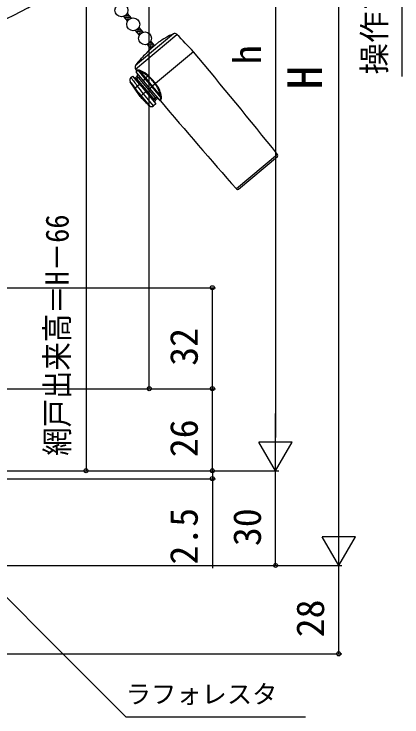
# Model space of a CAD drawing. Units: millimetres, scale not verified. Extents: x -525 to 525, y -783 to 778.
# Drawn here: x -141.8 to -19, y 19.3 to 242 of the extents above; entities that cross this region are included whole.
import ezdxf
from ezdxf.enums import TextEntityAlignment as Align

# ---------------------------------------------------------------- set-up
doc = ezdxf.new("R2010")
doc.units = ezdxf.units.MM
doc.header["$LTSCALE"] = 4
doc.layers.add('0-5_YKK_13', color=4, linetype='Continuous')
doc.layers.add('0-7_YKK_D', color=6, linetype='Continuous')
doc.styles.add('ＭＳ ゴシック', font='')
doc.styles.get('ＭＳ ゴシック').set_extended_font_data('MS Gothic')

msp = doc.modelspace()

# ---------------------------------------------------------------- linework, layer by layer
at = {"layer": '0-5_YKK_13'}
for p, q in [((-107.141, 241.275), (-105.865, 239.755)), ((-106.979, 241.082), (-104.865, 240.897)), ((-106.943, 241.039), (-106.914, 241.367)), ((-106.447, 241.673), (-105.443, 241.585)), ((-106.366, 240.351), (-106.231, 241.891)), ((-105.992, 242.239), (-104.716, 240.719)), ((-105.766, 239.92), (-105.603, 241.777)), ((-105.072, 240.561), (-105.026, 241.089)), ((-106.401, 240.394), (-105.426, 240.309)), ((-103.413, 236.832), (-102.137, 235.312)), ((-103.177, 236.551), (-101.064, 236.366)), ((-103.141, 236.508), (-103.101, 236.966)), ((-102.808, 237.156), (-101.641, 237.054)), ((-102.564, 235.82), (-102.411, 237.564)), ((-102.291, 237.748), (-102.218, 237.742)), ((-102.264, 237.796), (-100.988, 236.276)), ((-101.945, 235.603), (-101.802, 237.246)), ((-101.259, 236.164), (-101.224, 236.558)), ((-91.353, 235.774), (-103.316, 225.736)), ((-103.304, 224.574), (-90.211, 235.56)), ((-102.6, 235.863), (-101.777, 235.791)), ((-99.685, 232.389), (-98.501, 230.978)), ((-99.678, 232.381), (-99.677, 232.392)), ((-99.613, 232.415), (-97.6, 232.239)), ((-99.136, 231.736), (-97.756, 231.615)), ((-99.1, 231.693), (-99.006, 232.773)), ((-98.796, 232.981), (-98.177, 232.927)), ((-98.536, 233.353), (-97.357, 231.949)), ((-98.523, 231.005), (-98.338, 233.118)), ((-96.017, 233.074), (-97.932, 231.467)), ((-97.838, 231.546), (-97.761, 232.43)), ((-98.559, 231.048), (-98.434, 231.037)), ((-84.998, 230.055), (-96.964, 220.014)), ((-101.516, 227.96), (-101.56, 228.012)), ((-103.044, 224.219), (-103.304, 224.574)), ((-103.042, 223.4), (-102.988, 224.016)), ((-103.042, 223.4), (-100.843, 220.78)), ((-102.51, 224.094), (-100.343, 221.512)), ((-100.099, 221.77), (-101.721, 223.703)), ((-101.851, 215.914), (-104.986, 220.586)), ((-104.806, 221.919), (-104.267, 222.371)), ((-104.267, 222.371), (-102.069, 219.751)), ((-103.303, 221.222), (-102.92, 221.544)), ((-102.782, 222.312), (-103.242, 221.927)), ((-102.92, 221.544), (-103.242, 221.927)), ((-102.92, 221.544), (-102.461, 221.929)), ((-97.457, 215.032), (-102.92, 221.544)), ((-102.461, 221.929), (-102.782, 222.312)), ((-102.461, 221.929), (-102.078, 222.251)), ((-100.843, 220.78), (-100.343, 221.512)), ((-100.843, 220.78), (-98.864, 218.42)), ((-100.343, 221.512), (-98.21, 218.969)), ((-99.427, 222.334), (-100.099, 221.77)), ((-97.939, 219.196), (-100.099, 221.77)), ((-101.375, 218.924), (-100.089, 217.392)), ((-98.864, 218.42), (-98.21, 218.969)), ((-98.864, 218.42), (-95.65, 214.59)), ((-98.21, 218.969), (-97.939, 219.196)), ((-98.21, 218.969), (-95.303, 215.505)), ((-97.133, 219.873), (-97.939, 219.196)), ((-95.523, 216.317), (-97.939, 219.196)), ((-97.133, 219.873), (-96.964, 220.014)), ((-101.851, 215.914), (-101.586, 216.136)), ((-101.586, 216.136), (-101.586, 216.136)), ((-101.586, 216.136), (-98.909, 212.945)), ((-100.089, 217.392), (-100.83, 216.771)), ((-100.828, 216.767), (-100.83, 216.771)), ((-97.617, 212.94), (-100.828, 216.767)), ((-100.089, 217.392), (-96.875, 213.562)), ((-97.457, 215.032), (-97.84, 214.711)), ((-97.457, 215.032), (-97.135, 214.649)), ((-97.135, 214.649), (-96.675, 215.035)), ((-96.614, 215.739), (-96.997, 215.418)), ((-96.997, 215.418), (-96.675, 215.035)), ((-95.621, 214.588), (-95.65, 214.59)), ((-96.875, 213.562), (-97.617, 212.94)), ((-58.368, 197.558), (-71.408, 186.616)), ((-70.711, 186.563), (-58.437, 196.863))]:
    msp.add_line(p, q, dxfattribs=at)
for points in [[(-102.562, 224.269), (-102.913, 224.228), (-103.01, 224.221), (-103.044, 224.219), (-103.043, 224.22)], [(-102.987, 224.016), (-102.988, 224.016), (-102.956, 224.02), (-102.865, 224.032), (-102.714, 224.055), (-102.51, 224.094)], [(-102.51, 224.094), (-102.204, 223.976), (-101.721, 223.703)], [(-102.461, 221.929), (-96.997, 215.418), (-97.457, 215.032)], [(-103.822, 219.026), (-103.707, 218.876), (-103.341, 218.405)], [(-101.375, 218.924), (-102.069, 219.751), (-102.717, 219.208)], [(-100.089, 217.392), (-99.859, 217.585), (-101.145, 219.117), (-101.375, 218.924)], [(-95.523, 216.317), (-95.353, 215.81), (-95.303, 215.505)], [(-95.303, 215.505), (-95.426, 215.211), (-95.514, 214.959), (-95.574, 214.762), (-95.609, 214.635), (-95.622, 214.589), (-95.621, 214.593)], [(-95.418, 214.487), (-95.419, 214.483), (-95.409, 214.531), (-95.383, 214.653), (-95.337, 214.847), (-95.263, 215.107), (-95.151, 215.419)]]:
    msp.add_lwpolyline(points, dxfattribs=at)
for centre in [(-107.793, 243.219), (-104.065, 238.776), (-100.336, 234.333)]:
    msp.add_circle(centre, 2.05, dxfattribs=at)
for centre, radius, start, end in [((-78.715, 208.566), 30, 114.91336, 125.21981), ((-90.932, 234.867), 1, 43.86879, 114.91336), ((-450.675, -110.944), 500, 43, 43.86879), ((-78.715, 208.566), 29.896, 130, 138.65727), ((-1468.858, -931.141), 1806.5, 38.66742, 40), ((-78.715, 208.566), 30, 139.59407, 145.08664), ((-102.831, 229.638), 2.132, 308.08066, 321.59628), ((-102.496, 225.164), 1, 145.08664, 216.13121), ((-103.287, 224.042), 0.3, 355.0979, 36.08699), ((-103.103, 222.695), 0.5, 310, 40), ((-102.575, 222.382), 1.887, 60.43392, 89.59767), ((-102.827, 224.095), 0.317, 359.82581, 33.2347), ((-102.029, 223.946), 0.392, 321.81457, 11.4072), ((-105.211, 215.252), 9.144, 50.76461, 67.56232), ((-105.868, 214.758), 10.182, 49.77589, 65.49037), ((-104.169, 221.153), 0.993, 129.78669, 211.37531), ((-72.571, 243.535), 39.715, 215.2981, 218.10674), ((-37.595, 271.511), 83.525, 216.43261, 218.76977), ((-103.563, 222.31), 0.5, 220, 310), ((-99.231, 220.706), 1.373, 129.16916, 144.06203), ((-100.028, 222.884), 0.815, 317.55365, 334.48996), ((-108.373, 211.7), 13.896, 36.0829, 49.92597), ((-109.11, 211.118), 15.056, 36.21989, 49.30203), ((-102.107, 218.09), 1.274, 118.62238, 165.68459), ((-295.78, 67.753), 244.395, 37.38327, 38.05567), ((-318.596, 50.077), 274.243, 37.43298, 38.07696), ((-92.476, 213.654), 7.784, 125.21078, 126.83674), ((-106.971, 211.618), 12.842, 40, 40.06834), ((-103.535, 214.83), 8.149, 10.51023, 38.22402), ((-103.962, 214.413), 8.964, 12.39787, 38.6776), ((-104.698, 220.645), 5.479, 304.61081, 314.93912), ((-95.338, 215.912), 0.445, 72.84838, 114.50016), ((-96.842, 215.777), 1.728, 348.05524, 18.92488), ((-82.509, 232.144), 25.25, 220, 229.49424), ((-96.814, 214.266), 0.5, 130, 220), ((-96.354, 214.652), 0.5, 40, 130), ((-95.648, 214.289), 0.3, 40.59396, 84.70299), ((1285.072, 1379.681), 1806.5, 220.16582, 221.33258), ((-95.386, 215.182), 0.333, 45.33754, 75.61), ((-98.26, 213.706), 1, 229.49424, 310), ((-58.758, 197.246), 0.5, 310, 38.66742), ((-71.033, 186.946), 0.5, 221.33258, 310)]:
    msp.add_arc(centre, radius, start, end, dxfattribs=at)
at = {"layer": '0-7_YKK_D'}
for p, q in [((-39, 77.8), (-39, 406.8)), ((-119, 381.3), (-119, 97.3)), ((-59, 376.8), (-59, 107.8)), ((-99, 123.3), (-99, 361.3)), ((-264, 155.3), (-78, 155.3)), ((-79, 123.3), (-79, 155.3)), ((-249.5, 123.3), (-78, 123.3)), ((-249.5, 123.3), (-98, 123.3)), ((-230, 123.3), (-78, 123.3)), ((-79, 97.3), (-79, 123.3)), ((-59, 97.3), (-59, 115.487)), ((-59, 97.3), (-64.25, 106.393)), ((-53.75, 106.393), (-64.25, 106.393)), ((-59, 97.3), (-53.75, 106.393)), ((-79, 97.3), (-79, 99.85)), ((-233.498, 97.3), (-78, 97.3)), ((-233.498, 97.3), (-58, 97.3)), ((-233.498, 97.3), (-78, 97.3)), ((-233.498, 97.3), (-58, 97.3)), ((-233.498, 97.3), (-118, 97.3)), ((-79, 97.3), (-79, 94.8)), ((-59, 67.3), (-59, 97.3)), ((-234.55, 94.8), (-78, 94.8)), ((-79, 94.8), (-79, 66.473)), ((-39, 67.3), (-39, 85.487)), ((-39, 67.3), (-44.25, 76.393)), ((-33.75, 76.393), (-44.25, 76.393)), ((-39, 67.3), (-33.75, 76.393)), ((-249.5, 67.3), (-58, 67.3)), ((-249.5, 67.3), (-38, 67.3)), ((-249.5, 67.3), (-38, 67.3)), ((-39, 39.3), (-39, 67.3)), ((-299.5, 39.3), (-38, 39.3))]:
    msp.add_line(p, q, dxfattribs=at)
for points in [[(-19, 387.3), (-19, 347.398), (-19, 222.189)], [(-170.924, 83.85), (-169.121, 82.047), (-106.374, 19.3), (-49.519, 19.3)]]:
    msp.add_lwpolyline(points, dxfattribs=at)
for centre in [(-79, 155.3), (-99, 123.3), (-79, 123.3), (-79, 123.3), (-119, 97.3), (-79, 97.3), (-79, 97.3), (-79, 94.8), (-59, 67.3), (-39, 39.3)]:
    msp.add_circle(centre, 0.637, dxfattribs=at)
msp.add_arc((-192.068, 343.746), 113.725, 270, 310, dxfattribs=at)

# ---------------------------------------------------------------- texts
at = {"layer": '0-7_YKK_D', "style": 'ＭＳ ゴシック'}
for s, height, p in [('操作ひも位置（39.9）', 7.331, (-21.863, 222.837)), ('h', 8.798, (-61, 226.102)), ('H', 11, (-41, 218.173)), ('32', 8.798, (-81, 130.573)), ('26', 8.798, (-81, 101.607)), ('2.5', 8.798, (-81, 67.586)), ('30', 8.798, (-61, 73.436)), ('28', 8.798, (-41, 44.539))]:
    msp.add_text(s, height=height, rotation=90, dxfattribs=at).set_placement(p, align=Align.BOTTOM_LEFT)
at = {"layer": '0-7_YKK_D', "style": 'ＭＳ ゴシック', "width": 0.9}
msp.add_text('網戸出来高＝H－66', height=7.331, rotation=90, dxfattribs=at).set_placement((-122.307, 102.053), align=Align.BOTTOM_LEFT)
at = {"layer": '0-7_YKK_D', "style": 'ＭＳ ゴシック'}
msp.add_text('ラフォレスタ', height=5.865, dxfattribs=at).set_placement((-106.428, 21.821), align=Align.BOTTOM_LEFT)

doc.saveas('drawing.dxf')
